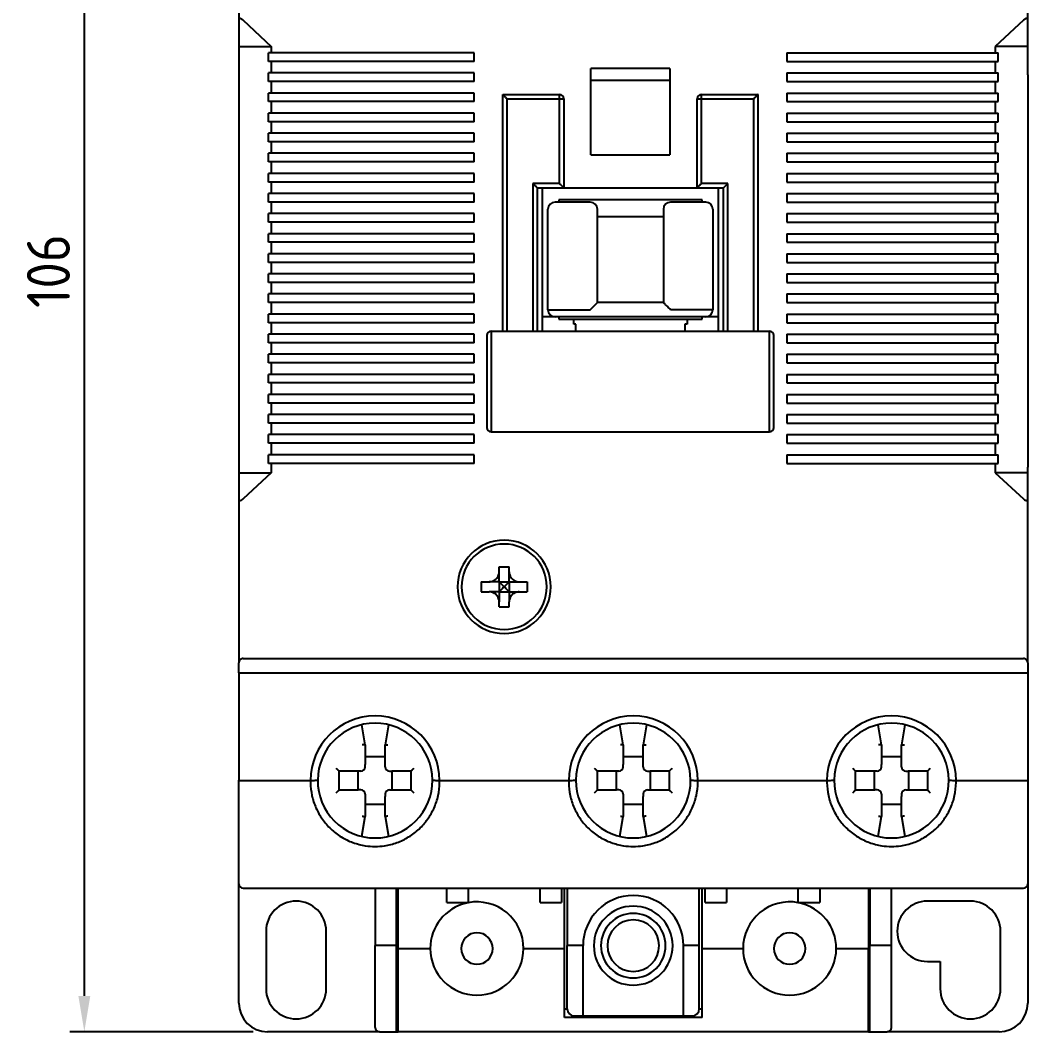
# Model space of a CAD drawing. Header units: millimetres. Extents: x 24815 to 37444, y -10619 to 6020.
# Drawn here: x 26126.7 to 26197, y 5738.1 to 5808.5 of the extents above; entities that cross this region are included whole.
import ezdxf

# ---------------------------------------------------------------- set-up
doc = ezdxf.new("R2010")
doc.units = ezdxf.units.MM
doc.layers.add('D', color=3, linetype='Continuous')
doc.layers.add('도면층1', color=255, linetype='Continuous')
doc.styles.get("Standard").update_dxf_attribs({"font": 'ISOCP.SHX', "bigfont": 'WHGTXT.SHX'})
doc.dimstyles.new('ISO-25$0', dxfattribs={"dimtxt": 2.5, "dimasz": 2.5, "dimexe": 1, "dimexo": 1, "dimgap": 1, "dimtad": 1, "dimdec": 4, "dimdsep": 46, "dimtxsty": 'Standard', "dimcen": 2.5, "dimadec": 0, "dimazin": 2, "dimtfac": 1, "dimtdec": 4, "dimtmove": 0, "dimatfit": 3, "dimfxl": 1, "dimarcsym": 0})

# ---------------------------------------------------------------- blocks, each defined once
blk = doc.blocks.new('*D645')
at = {"layer": 'D', "color": 0, "lineweight": -2, "transparency": 16777216}
for p, q in [((26142.962, 5844.064), (26130.196, 5844.064)), ((26131.196, 5841.564), (26131.196, 5740.564)), ((26142.962, 5738.064), (26130.196, 5738.064))]:
    blk.add_line(p, q, dxfattribs=at)
at = {"layer": 'D', "color": 0, "transparency": 16777216}
for points in [[(26130.78, 5841.564), (26131.613, 5841.564), (26131.196, 5844.064)], [(26130.78, 5740.564), (26131.613, 5740.564), (26131.196, 5738.064)]]:
    blk.add_solid(points, dxfattribs=at)
at = {"layer": 'Defpoints', "color": 0, "transparency": 16777216}
for p in [(26143.962, 5844.064), (26131.196, 5738.064), (26143.962, 5738.064)]:
    blk.add_point(p, dxfattribs=at)
at = {"layer": 'D', "color": 0, "transparency": 16777216, "insert": (26128.696, 5791.064), "char_height": 3, "attachment_point": 5, "rotation": 90}
blk.add_mtext('106', dxfattribs=at)

msp = doc.modelspace()

# ---------------------------------------------------------------- linework, layer by layer
at = {"color": 7, "linetype": 'Continuous'}
for p, q in [((26142.2619, 5808.53587), (26144.22465, 5806.71429)), ((26196.6619, 5808.53587), (26194.69916, 5806.71429)), ((26141.9619, 5806.71429), (26144.22465, 5806.71429)), ((26158.3619, 5806.26429), (26144.02465, 5806.26429)), ((26144.02465, 5805.66429), (26144.02465, 5806.26429)), ((26144.22465, 5806.71429), (26144.22465, 5806.26429)), ((26158.3619, 5805.66429), (26158.3619, 5806.26429)), ((26180.1619, 5806.26429), (26180.1619, 5805.66429)), ((26180.1619, 5806.26429), (26194.69916, 5806.26429)), ((26196.9619, 5806.71429), (26194.69916, 5806.71429)), ((26194.69916, 5806.71429), (26194.69916, 5806.26429)), ((26194.69916, 5806.26429), (26194.89916, 5806.26429)), ((26194.89916, 5805.66429), (26194.89916, 5806.26429)), ((26158.3619, 5805.66429), (26144.02465, 5805.66429)), ((26144.22465, 5805.66429), (26144.22465, 5804.86429)), ((26180.1619, 5805.66429), (26194.69916, 5805.66429)), ((26194.69916, 5805.66429), (26194.89916, 5805.66429)), ((26194.69916, 5805.66429), (26194.69916, 5804.86429)), ((26158.3619, 5804.86429), (26144.02465, 5804.86429)), ((26144.02465, 5804.26429), (26144.02465, 5804.86429)), ((26158.3619, 5804.26429), (26158.3619, 5804.86429)), ((26166.5119, 5799.16429), (26166.5119, 5805.17258)), ((26172.0119, 5805.17258), (26166.5119, 5805.17258)), ((26172.0119, 5805.17258), (26172.0119, 5799.16429)), ((26180.1619, 5804.86429), (26180.1619, 5804.26429)), ((26180.1619, 5804.86429), (26194.69916, 5804.86429)), ((26194.69916, 5804.86429), (26194.89916, 5804.86429)), ((26194.89916, 5804.26429), (26194.89916, 5804.86429)), ((26158.3619, 5804.26429), (26144.02465, 5804.26429)), ((26144.22465, 5804.26429), (26144.22465, 5803.46429)), ((26166.5119, 5804.36429), (26172.0119, 5804.36429)), ((26180.1619, 5804.26429), (26194.69916, 5804.26429)), ((26194.69916, 5804.26429), (26194.89916, 5804.26429)), ((26194.69916, 5804.26429), (26194.69916, 5803.46429)), ((26158.3619, 5803.46429), (26144.02465, 5803.46429)), ((26144.02465, 5802.86429), (26144.02465, 5803.46429)), ((26158.3619, 5802.86429), (26158.3619, 5803.46429)), ((26160.3619, 5786.86429), (26160.3619, 5803.36429)), ((26160.3619, 5803.36429), (26164.3119, 5803.36429)), ((26164.3119, 5797.16429), (26164.3119, 5803.36429)), ((26174.2119, 5797.16429), (26174.2119, 5803.36429)), ((26174.2119, 5803.36429), (26178.1619, 5803.36429)), ((26178.1619, 5786.86429), (26178.1619, 5803.36429)), ((26180.1619, 5803.46429), (26180.1619, 5802.86429)), ((26180.1619, 5803.46429), (26194.69916, 5803.46429)), ((26194.69916, 5803.46429), (26194.89916, 5803.46429)), ((26194.89916, 5802.86429), (26194.89916, 5803.46429)), ((26158.3619, 5802.86429), (26144.02465, 5802.86429)), ((26144.22465, 5802.86429), (26144.22465, 5802.06429)), ((26160.6619, 5786.86429), (26160.6619, 5803.06429)), ((26160.6619, 5803.06429), (26164.6119, 5803.06429)), ((26164.6119, 5803.06429), (26164.6119, 5796.86429)), ((26173.9119, 5796.86429), (26173.9119, 5803.06429)), ((26173.9119, 5803.06429), (26177.8619, 5803.06429)), ((26177.8619, 5786.86429), (26177.8619, 5803.06429)), ((26180.1619, 5802.86429), (26194.69916, 5802.86429)), ((26194.69916, 5802.86429), (26194.89916, 5802.86429)), ((26194.69916, 5802.86429), (26194.69916, 5802.06429)), ((26158.3619, 5802.06429), (26144.02465, 5802.06429)), ((26144.02465, 5801.46429), (26144.02465, 5802.06429)), ((26158.3619, 5801.46429), (26158.3619, 5802.06429)), ((26180.1619, 5802.06429), (26180.1619, 5801.46429)), ((26180.1619, 5802.06429), (26194.69916, 5802.06429)), ((26194.69916, 5802.06429), (26194.89916, 5802.06429)), ((26194.89916, 5801.46429), (26194.89916, 5802.06429)), ((26158.3619, 5801.46429), (26144.02465, 5801.46429)), ((26144.22465, 5801.46429), (26144.22465, 5800.66429)), ((26180.1619, 5801.46429), (26194.69916, 5801.46429)), ((26194.69916, 5801.46429), (26194.89916, 5801.46429)), ((26194.69916, 5801.46429), (26194.69916, 5800.66429)), ((26158.3619, 5800.66429), (26144.02465, 5800.66429)), ((26144.02465, 5800.06429), (26144.02465, 5800.66429)), ((26158.3619, 5800.06429), (26158.3619, 5800.66429)), ((26180.1619, 5800.66429), (26180.1619, 5800.06429)), ((26180.1619, 5800.66429), (26194.69916, 5800.66429)), ((26194.69916, 5800.66429), (26194.89916, 5800.66429)), ((26194.89916, 5800.06429), (26194.89916, 5800.66429)), ((26158.3619, 5800.06429), (26144.02465, 5800.06429)), ((26144.22465, 5800.06429), (26144.22465, 5799.26429)), ((26180.1619, 5800.06429), (26194.69916, 5800.06429)), ((26194.69916, 5800.06429), (26194.89916, 5800.06429)), ((26194.69916, 5800.06429), (26194.69916, 5799.26429)), ((26158.3619, 5799.26429), (26144.02465, 5799.26429)), ((26144.02465, 5798.66429), (26144.02465, 5799.26429)), ((26158.3619, 5798.66429), (26158.3619, 5799.26429)), ((26166.5119, 5799.16429), (26172.0119, 5799.16429)), ((26180.1619, 5799.26429), (26194.69916, 5799.26429)), ((26180.1619, 5799.26429), (26180.1619, 5798.66429)), ((26194.69916, 5799.26429), (26194.89916, 5799.26429)), ((26194.89916, 5798.66429), (26194.89916, 5799.26429)), ((26158.3619, 5798.66429), (26144.02465, 5798.66429)), ((26144.22465, 5798.66429), (26144.22465, 5797.86429)), ((26180.1619, 5798.66429), (26194.69916, 5798.66429)), ((26194.69916, 5798.66429), (26194.89916, 5798.66429)), ((26194.69916, 5798.66429), (26194.69916, 5797.86429)), ((26158.3619, 5797.86429), (26144.02465, 5797.86429)), ((26144.02465, 5797.26429), (26144.02465, 5797.86429)), ((26158.3619, 5797.26429), (26158.3619, 5797.86429)), ((26180.1619, 5797.86429), (26194.69916, 5797.86429)), ((26180.1619, 5797.86429), (26180.1619, 5797.26429)), ((26194.69916, 5797.86429), (26194.89916, 5797.86429)), ((26194.89916, 5797.26429), (26194.89916, 5797.86429)), ((26158.3619, 5797.26429), (26144.02465, 5797.26429)), ((26144.22465, 5797.26429), (26144.22465, 5796.46429)), ((26162.4619, 5797.16429), (26162.4619, 5786.86429)), ((26164.3119, 5797.16429), (26162.4619, 5797.16429)), ((26176.0619, 5797.16429), (26174.2119, 5797.16429)), ((26176.0619, 5786.86429), (26176.0619, 5797.16429)), ((26180.1619, 5797.26429), (26194.69916, 5797.26429)), ((26194.69916, 5797.26429), (26194.89916, 5797.26429)), ((26194.69916, 5797.26429), (26194.69916, 5796.46429)), ((26158.3619, 5796.46429), (26144.02465, 5796.46429)), ((26144.02465, 5795.86429), (26144.02465, 5796.46429)), ((26158.3619, 5795.86429), (26158.3619, 5796.46429)), ((26162.7619, 5796.86429), (26162.7619, 5786.86429)), ((26162.7619, 5796.86429), (26175.7619, 5796.86429)), ((26163.1119, 5796.86429), (26163.1119, 5786.86429)), ((26175.4119, 5786.86429), (26175.4119, 5796.86429)), ((26175.7619, 5786.86429), (26175.7619, 5796.86429)), ((26180.1619, 5796.46429), (26194.69916, 5796.46429)), ((26180.1619, 5796.46429), (26180.1619, 5795.86429)), ((26194.69916, 5796.46429), (26194.89916, 5796.46429)), ((26194.89916, 5795.86429), (26194.89916, 5796.46429)), ((26158.3619, 5795.86429), (26144.02465, 5795.86429)), ((26144.22465, 5795.86429), (26144.22465, 5795.06429)), ((26164.2619, 5796.01429), (26164.2619, 5795.86429)), ((26174.2619, 5796.01429), (26164.2619, 5796.01429)), ((26174.2619, 5795.86429), (26174.2619, 5796.01429)), ((26180.1619, 5795.86429), (26194.69916, 5795.86429)), ((26194.69916, 5795.86429), (26194.89916, 5795.86429)), ((26194.69916, 5795.86429), (26194.69916, 5795.06429)), ((26158.3619, 5795.06429), (26144.02465, 5795.06429)), ((26144.02465, 5794.46429), (26144.02465, 5795.06429)), ((26158.3619, 5794.46429), (26158.3619, 5795.06429)), ((26163.5119, 5788.36429), (26163.5119, 5795.36429)), ((26166.9619, 5788.86429), (26166.9619, 5795.36429)), ((26171.5619, 5795.36429), (26171.5619, 5788.86429)), ((26175.0119, 5795.36429), (26175.0119, 5788.36429)), ((26180.1619, 5795.06429), (26194.69916, 5795.06429)), ((26180.1619, 5795.06429), (26180.1619, 5794.46429)), ((26194.69916, 5795.06429), (26194.89916, 5795.06429)), ((26194.89916, 5794.46429), (26194.89916, 5795.06429)), ((26158.3619, 5794.46429), (26144.02465, 5794.46429)), ((26144.22465, 5794.46429), (26144.22465, 5793.66429)), ((26166.9619, 5794.86429), (26171.5619, 5794.86429)), ((26180.1619, 5794.46429), (26194.69916, 5794.46429)), ((26194.69916, 5794.46429), (26194.89916, 5794.46429)), ((26194.69916, 5794.46429), (26194.69916, 5793.66429)), ((26158.3619, 5793.66429), (26144.02465, 5793.66429)), ((26144.02465, 5793.06429), (26144.02465, 5793.66429)), ((26158.3619, 5793.06429), (26158.3619, 5793.66429)), ((26180.1619, 5793.66429), (26194.69916, 5793.66429)), ((26180.1619, 5793.66429), (26180.1619, 5793.06429)), ((26194.69916, 5793.66429), (26194.89916, 5793.66429)), ((26194.89916, 5793.06429), (26194.89916, 5793.66429)), ((26158.3619, 5793.06429), (26144.02465, 5793.06429)), ((26144.22465, 5793.06429), (26144.22465, 5792.26429)), ((26180.1619, 5793.06429), (26194.69916, 5793.06429)), ((26194.69916, 5793.06429), (26194.89916, 5793.06429)), ((26194.69916, 5793.06429), (26194.69916, 5792.26429)), ((26158.3619, 5792.26429), (26144.02465, 5792.26429)), ((26144.02465, 5791.66429), (26144.02465, 5792.26429)), ((26158.3619, 5791.66429), (26158.3619, 5792.26429)), ((26180.1619, 5792.26429), (26194.69916, 5792.26429)), ((26180.1619, 5792.26429), (26180.1619, 5791.66429)), ((26194.69916, 5792.26429), (26194.89916, 5792.26429)), ((26194.89916, 5791.66429), (26194.89916, 5792.26429)), ((26158.3619, 5791.66429), (26144.02465, 5791.66429)), ((26144.22465, 5791.66429), (26144.22465, 5790.86429)), ((26180.1619, 5791.66429), (26194.69916, 5791.66429)), ((26194.69916, 5791.66429), (26194.89916, 5791.66429)), ((26194.69916, 5791.66429), (26194.69916, 5790.86429)), ((26158.3619, 5790.86429), (26144.02465, 5790.86429)), ((26144.02465, 5790.26429), (26144.02465, 5790.86429)), ((26158.3619, 5790.26429), (26158.3619, 5790.86429)), ((26180.1619, 5790.86429), (26194.69916, 5790.86429)), ((26180.1619, 5790.86429), (26180.1619, 5790.26429)), ((26194.69916, 5790.86429), (26194.89916, 5790.86429)), ((26194.89916, 5790.26429), (26194.89916, 5790.86429)), ((26158.3619, 5790.26429), (26144.02465, 5790.26429)), ((26144.22465, 5790.26429), (26144.22465, 5789.46429)), ((26180.1619, 5790.26429), (26194.69916, 5790.26429)), ((26194.69916, 5790.26429), (26194.89916, 5790.26429)), ((26194.69916, 5790.26429), (26194.69916, 5789.46429)), ((26158.3619, 5789.46429), (26144.02465, 5789.46429)), ((26144.02465, 5788.86429), (26144.02465, 5789.46429)), ((26158.3619, 5788.86429), (26158.3619, 5789.46429)), ((26180.1619, 5789.46429), (26194.69916, 5789.46429)), ((26180.1619, 5789.46429), (26180.1619, 5788.86429)), ((26194.69916, 5789.46429), (26194.89916, 5789.46429)), ((26194.89916, 5788.86429), (26194.89916, 5789.46429)), ((26158.3619, 5788.86429), (26144.02465, 5788.86429)), ((26144.22465, 5788.86429), (26144.22465, 5788.06429)), ((26171.5619, 5788.86429), (26166.9619, 5788.86429)), ((26180.1619, 5788.86429), (26194.69916, 5788.86429)), ((26194.69916, 5788.86429), (26194.89916, 5788.86429)), ((26194.69916, 5788.86429), (26194.69916, 5788.06429)), ((26158.3619, 5788.06429), (26144.02465, 5788.06429)), ((26144.02465, 5787.46429), (26144.02465, 5788.06429)), ((26158.3619, 5787.46429), (26158.3619, 5788.06429)), ((26175.4119, 5787.86429), (26163.1119, 5787.86429)), ((26163.5119, 5788.36429), (26166.4619, 5788.36429)), ((26164.2619, 5787.86429), (26164.2619, 5787.71429)), ((26175.0119, 5788.36429), (26172.0619, 5788.36429)), ((26174.2619, 5787.71429), (26174.2619, 5787.86429)), ((26180.1619, 5788.06429), (26194.69916, 5788.06429)), ((26180.1619, 5788.06429), (26180.1619, 5787.46429)), ((26194.69916, 5788.06429), (26194.89916, 5788.06429)), ((26194.89916, 5787.46429), (26194.89916, 5788.06429)), ((26158.3619, 5787.46429), (26144.02465, 5787.46429)), ((26144.22465, 5787.46429), (26144.22465, 5786.66429)), ((26164.2619, 5787.71429), (26174.2619, 5787.71429)), ((26165.3119, 5787.36429), (26165.3119, 5787.71429)), ((26165.4619, 5787.36429), (26165.3119, 5787.36429)), ((26165.4619, 5786.86429), (26165.4619, 5787.36429)), ((26173.2119, 5787.36429), (26173.0619, 5787.36429)), ((26173.0619, 5787.36429), (26173.0619, 5786.86429)), ((26173.2119, 5787.71429), (26173.2119, 5787.36429)), ((26180.1619, 5787.46429), (26194.69916, 5787.46429)), ((26194.69916, 5787.46429), (26194.89916, 5787.46429)), ((26194.69916, 5787.46429), (26194.69916, 5786.66429)), ((26158.3619, 5786.66429), (26144.02465, 5786.66429)), ((26144.02465, 5786.06429), (26144.02465, 5786.66429)), ((26158.3619, 5786.06429), (26158.3619, 5786.66429)), ((26159.2619, 5786.56429), (26159.2619, 5780.16429)), ((26159.5619, 5786.86429), (26159.5619, 5779.86429)), ((26159.5619, 5786.86429), (26178.9619, 5786.86429)), ((26178.9619, 5779.86429), (26178.9619, 5786.86429)), ((26179.2619, 5780.16429), (26179.2619, 5786.56429)), ((26180.1619, 5786.66429), (26194.69916, 5786.66429)), ((26180.1619, 5786.66429), (26180.1619, 5786.06429)), ((26194.69916, 5786.66429), (26194.89916, 5786.66429)), ((26194.89916, 5786.06429), (26194.89916, 5786.66429)), ((26158.3619, 5786.06429), (26144.02465, 5786.06429)), ((26144.22465, 5786.06429), (26144.22465, 5785.26429)), ((26180.1619, 5786.06429), (26194.69916, 5786.06429)), ((26194.69916, 5786.06429), (26194.89916, 5786.06429)), ((26194.69916, 5786.06429), (26194.69916, 5785.26429)), ((26158.3619, 5785.26429), (26144.02465, 5785.26429)), ((26144.02465, 5784.66429), (26144.02465, 5785.26429)), ((26158.3619, 5784.66429), (26158.3619, 5785.26429)), ((26180.1619, 5785.26429), (26194.69916, 5785.26429)), ((26180.1619, 5785.26429), (26180.1619, 5784.66429)), ((26194.69916, 5785.26429), (26194.89916, 5785.26429)), ((26194.89916, 5784.66429), (26194.89916, 5785.26429)), ((26158.3619, 5784.66429), (26144.02465, 5784.66429)), ((26144.22465, 5784.66429), (26144.22465, 5783.86429)), ((26180.1619, 5784.66429), (26194.69916, 5784.66429)), ((26194.69916, 5784.66429), (26194.89916, 5784.66429)), ((26194.69916, 5784.66429), (26194.69916, 5783.86429)), ((26158.3619, 5783.86429), (26144.02465, 5783.86429)), ((26144.02465, 5783.26429), (26144.02465, 5783.86429)), ((26158.3619, 5783.26429), (26158.3619, 5783.86429)), ((26180.1619, 5783.86429), (26194.69916, 5783.86429)), ((26180.1619, 5783.86429), (26180.1619, 5783.26429)), ((26194.69916, 5783.86429), (26194.89916, 5783.86429)), ((26194.89916, 5783.26429), (26194.89916, 5783.86429)), ((26158.3619, 5783.26429), (26144.02465, 5783.26429)), ((26144.22465, 5783.26429), (26144.22465, 5782.46429)), ((26180.1619, 5783.26429), (26194.69916, 5783.26429)), ((26194.69916, 5783.26429), (26194.89916, 5783.26429)), ((26194.69916, 5783.26429), (26194.69916, 5782.46429)), ((26158.3619, 5782.46429), (26144.02465, 5782.46429)), ((26144.02465, 5781.86429), (26144.02465, 5782.46429)), ((26158.3619, 5781.86429), (26158.3619, 5782.46429)), ((26180.1619, 5782.46429), (26194.69916, 5782.46429)), ((26180.1619, 5782.46429), (26180.1619, 5781.86429)), ((26194.69916, 5782.46429), (26194.89916, 5782.46429)), ((26194.89916, 5781.86429), (26194.89916, 5782.46429)), ((26158.3619, 5781.86429), (26144.02465, 5781.86429)), ((26144.22465, 5781.86429), (26144.22465, 5781.06429)), ((26180.1619, 5781.86429), (26194.69916, 5781.86429)), ((26194.69916, 5781.86429), (26194.89916, 5781.86429)), ((26194.69916, 5781.86429), (26194.69916, 5781.06429)), ((26158.3619, 5781.06429), (26144.02465, 5781.06429)), ((26144.02465, 5780.46429), (26144.02465, 5781.06429)), ((26158.3619, 5780.46429), (26158.3619, 5781.06429)), ((26180.1619, 5781.06429), (26194.69916, 5781.06429)), ((26180.1619, 5781.06429), (26180.1619, 5780.46429)), ((26194.69916, 5781.06429), (26194.89916, 5781.06429)), ((26194.89916, 5780.46429), (26194.89916, 5781.06429)), ((26158.3619, 5780.46429), (26144.02465, 5780.46429)), ((26144.22465, 5780.46429), (26144.22465, 5779.66429)), ((26180.1619, 5780.46429), (26194.69916, 5780.46429)), ((26194.69916, 5780.46429), (26194.89916, 5780.46429)), ((26194.69916, 5780.46429), (26194.69916, 5779.66429)), ((26158.3619, 5779.66429), (26144.02465, 5779.66429)), ((26144.02465, 5779.06429), (26144.02465, 5779.66429)), ((26158.3619, 5779.06429), (26158.3619, 5779.66429)), ((26159.5619, 5779.86429), (26178.9619, 5779.86429)), ((26180.1619, 5779.66429), (26194.69916, 5779.66429)), ((26180.1619, 5779.66429), (26180.1619, 5779.06429)), ((26194.69916, 5779.66429), (26194.89916, 5779.66429)), ((26194.89916, 5779.06429), (26194.89916, 5779.66429)), ((26158.3619, 5779.06429), (26144.02465, 5779.06429)), ((26144.22465, 5779.06429), (26144.22465, 5778.26429)), ((26180.1619, 5779.06429), (26194.69916, 5779.06429)), ((26194.69916, 5779.06429), (26194.89916, 5779.06429)), ((26194.69916, 5779.06429), (26194.69916, 5778.26429)), ((26158.3619, 5778.26429), (26144.02465, 5778.26429)), ((26144.02465, 5777.66429), (26144.02465, 5778.26429)), ((26158.3619, 5777.66429), (26158.3619, 5778.26429)), ((26180.1619, 5778.26429), (26194.69916, 5778.26429)), ((26180.1619, 5778.26429), (26180.1619, 5777.66429)), ((26194.69916, 5778.26429), (26194.89916, 5778.26429)), ((26194.89916, 5777.66429), (26194.89916, 5778.26429)), ((26158.3619, 5777.66429), (26144.02465, 5777.66429)), ((26144.22465, 5777.66429), (26144.22465, 5777.01429)), ((26180.1619, 5777.66429), (26194.69916, 5777.66429)), ((26194.69916, 5777.66429), (26194.89916, 5777.66429)), ((26194.69916, 5777.66429), (26194.69916, 5777.01429)), ((26141.9619, 5777.01429), (26144.22465, 5777.01429)), ((26144.22465, 5777.01429), (26142.2619, 5775.19271)), ((26196.9619, 5777.01429), (26194.69916, 5777.01429)), ((26194.69916, 5777.01429), (26196.6619, 5775.19271)), ((26160.1119, 5770.46429), (26160.8119, 5770.46429)), ((26160.1119, 5770.11429), (26160.1119, 5770.46429)), ((26160.8119, 5770.11429), (26160.8119, 5770.46429)), ((26160.1119, 5769.41429), (26160.1119, 5770.11429)), ((26160.8119, 5769.41429), (26160.8119, 5770.11429)), ((26158.8619, 5769.41429), (26159.4119, 5769.41429)), ((26158.8619, 5769.41429), (26158.8619, 5768.71429)), ((26160.1119, 5769.41429), (26159.4119, 5769.41429)), ((26160.1119, 5769.41429), (26160.8119, 5769.41429)), ((26160.1119, 5769.41429), (26160.1119, 5768.71429)), ((26160.8119, 5769.41429), (26161.5119, 5769.41429)), ((26160.8119, 5769.41429), (26160.8119, 5768.71429)), ((26161.5119, 5769.41429), (26162.0619, 5769.41429)), ((26162.0619, 5769.41429), (26162.0619, 5768.71429)), ((26158.8619, 5768.71429), (26159.4119, 5768.71429)), ((26160.1119, 5768.71429), (26159.4119, 5768.71429)), ((26160.1119, 5768.71429), (26160.8119, 5768.71429)), ((26160.1119, 5768.71429), (26160.1119, 5768.01429)), ((26160.8119, 5768.71429), (26160.8119, 5768.01429)), ((26160.8119, 5768.71429), (26161.5119, 5768.71429)), ((26161.5119, 5768.71429), (26162.0619, 5768.71429)), ((26160.1119, 5767.66429), (26160.1119, 5768.01429)), ((26160.1119, 5767.66429), (26160.8119, 5767.66429)), ((26160.8119, 5767.66429), (26160.8119, 5768.01429))]:
    msp.add_line(p, q, dxfattribs=at)
at = {"color": 7}
for p, q in [((26166.4619, 5795.86429), (26164.0119, 5795.86429)), ((26174.5119, 5795.86429), (26172.0619, 5795.86429))]:
    msp.add_line(p, q, dxfattribs=at)
at = {"color": 7, "linetype": 'Continuous'}
for centre, radius, start, end in [((26164.3119, 5803.06429), 0.3, 0, 90), ((26174.2119, 5803.06429), 0.3, 90, 180), ((26164.0119, 5795.36429), 0.5, 90, 180), ((26166.4619, 5795.36429), 0.5, 0, 90), ((26172.0619, 5795.36429), 0.5, 90, 180), ((26174.5119, 5795.36429), 0.5, 0, 90), ((26164.0119, 5788.36429), 0.5, 180, 270), ((26174.5119, 5788.36429), 0.5, 270, 0), ((26159.5619, 5786.56429), 0.3, 90, 180), ((26178.9619, 5786.56429), 0.3, 0, 90), ((26159.5619, 5780.16429), 0.3, 180, 270), ((26178.9619, 5780.16429), 0.3, 270, 0), ((26160.4619, 5769.06429), 3.25, 0, 180), ((26160.4619, 5769.06429), 2.97498, 0, 180), ((26160.4619, 5769.06429), 3.25, 180, 0), ((26160.4619, 5769.06429), 2.97498, 180, 0)]:
    msp.add_arc(centre, radius, start, end, dxfattribs=at)
for points, start_tangent, end_tangent in [([(26196.9619, 5808.53587), (26196.9521, 5808.59736), (26196.92186, 5808.63768), (26196.87286, 5808.65119), (26196.81028, 5808.63713), (26196.73817, 5808.5975), (26196.6619, 5808.53587)], (0, 1), (-0.73297393, -0.68025673)), ([(26160.3619, 5803.36429), (26160.37778, 5803.34842), (26160.41684, 5803.30936), (26160.46992, 5803.25628), (26160.53127, 5803.19492), (26160.59666, 5803.12954), (26160.6619, 5803.06429)], (0.70710678, -0.70710678), (0.70710678, -0.70710678)), ([(26178.1619, 5803.36429), (26178.14603, 5803.34842), (26178.10697, 5803.30936), (26178.05389, 5803.25628), (26177.99254, 5803.19492), (26177.92715, 5803.12954), (26177.8619, 5803.06429)], (-0.70710678, -0.70710678), (-0.70710678, -0.70710678)), ([(26162.7619, 5796.86429), (26162.74603, 5796.88016), (26162.70697, 5796.91922), (26162.65389, 5796.9723), (26162.59254, 5797.03366), (26162.52715, 5797.09904), (26162.4619, 5797.16429)], (-0.70710678, 0.70710678), (-0.70710678, 0.70710678)), ([(26164.6119, 5796.86429), (26164.59603, 5796.88016), (26164.55697, 5796.91922), (26164.50389, 5796.9723), (26164.44254, 5797.03366), (26164.37715, 5797.09904), (26164.3119, 5797.16429)], (-0.70710678, 0.70710678), (-0.70710678, 0.70710678)), ([(26173.9119, 5796.86429), (26173.92778, 5796.88016), (26173.96684, 5796.91922), (26174.01992, 5796.9723), (26174.08127, 5797.03366), (26174.14666, 5797.09904), (26174.2119, 5797.16429)], (0.70710678, 0.70710678), (0.70710678, 0.70710678)), ([(26175.7619, 5796.86429), (26175.77778, 5796.88016), (26175.81684, 5796.91922), (26175.86992, 5796.9723), (26175.93127, 5797.03366), (26175.99666, 5797.09904), (26176.0619, 5797.16429)], (0.70710678, 0.70710678), (0.70710678, 0.70710678)), ([(26166.4619, 5788.36429), (26166.57065, 5788.47303), (26166.67962, 5788.58201), (26166.78189, 5788.68427), (26166.87035, 5788.77274), (26166.93545, 5788.83784), (26166.9619, 5788.86429)], (0.70710678, 0.70710678), (0.70710678, 0.70710678)), ([(26172.0619, 5788.36429), (26171.95316, 5788.47303), (26171.84419, 5788.58201), (26171.74192, 5788.68427), (26171.65346, 5788.77274), (26171.58836, 5788.83784), (26171.5619, 5788.86429)], (-0.70710678, 0.70710678), (-0.70710678, 0.70710678)), ([(26141.9619, 5775.19271), (26141.97171, 5775.13122), (26142.00195, 5775.0909), (26142.05095, 5775.07739), (26142.11353, 5775.09145), (26142.18564, 5775.13108), (26142.2619, 5775.19271)], (0, -1), (0.73297393, 0.68025673)), ([(26196.6619, 5775.19271), (26196.73667, 5775.13211), (26196.8095, 5775.09176), (26196.87259, 5775.0774), (26196.92129, 5775.09052), (26196.95176, 5775.13034), (26196.9619, 5775.19271)], (0.73297393, -0.68025673), (0, 1)), ([(26159.4119, 5769.41429), (26159.57195, 5769.43199), (26159.72081, 5769.48355), (26159.85148, 5769.5652), (26159.96099, 5769.67471), (26160.04264, 5769.80538), (26160.09421, 5769.95424), (26160.1119, 5770.11429)], (1, 0), (0, 1)), ([(26160.8119, 5770.11429), (26160.8296, 5769.95424), (26160.88117, 5769.80538), (26160.96282, 5769.67471), (26161.07233, 5769.5652), (26161.203, 5769.48355), (26161.35186, 5769.43199), (26161.5119, 5769.41429)], (0, -1), (1, 0)), ([(26160.1119, 5769.41429), (26160.22637, 5769.29982), (26160.34316, 5769.18303), (26160.4619, 5769.06429)], (0.70629883, -0.70791381), (0.70628713, -0.70792549)), ([(26160.4619, 5769.06429), (26160.34316, 5768.94555), (26160.22637, 5768.82876), (26160.1119, 5768.71429)], (-0.70628713, -0.70792549), (-0.70629883, -0.70791381)), ([(26160.4619, 5769.06429), (26160.58066, 5769.18304), (26160.69745, 5769.29983), (26160.8119, 5769.41429)], (0.70628724, 0.70792537), (0.70629943, 0.70791322)), ([(26160.8119, 5768.71429), (26160.69745, 5768.82874), (26160.58066, 5768.94553), (26160.4619, 5769.06429)], (-0.70629962, 0.70791302), (-0.70628728, 0.70792534)), ([(26160.1119, 5768.01429), (26160.09421, 5768.17434), (26160.04264, 5768.3232), (26159.96099, 5768.45386), (26159.85148, 5768.56338), (26159.72081, 5768.64503), (26159.57195, 5768.69659), (26159.4119, 5768.71429)], (0, 1), (-1, 0)), ([(26161.5119, 5768.71429), (26161.35186, 5768.69659), (26161.203, 5768.64503), (26161.07233, 5768.56338), (26160.96282, 5768.45386), (26160.88117, 5768.3232), (26160.8296, 5768.17434), (26160.8119, 5768.01429)], (-1, 0), (0, -1))]:
    msp.add_spline(points, degree=3, dxfattribs=dict(at, start_tangent=start_tangent, end_tangent=end_tangent))
at = {"layer": '도면층1', "color": 7, "linetype": 'Continuous'}
for p, q in [((26141.9619, 5818.36429), (26141.9619, 5804.73793)), ((26196.9619, 5804.73793), (26196.9619, 5818.36429)), ((26141.9619, 5804.73793), (26141.9619, 5803.06429)), ((26196.9619, 5804.73793), (26196.9619, 5803.06429)), ((26141.9619, 5803.06429), (26141.9619, 5779.06429)), ((26196.9619, 5803.06429), (26196.9619, 5779.06429)), ((26141.9619, 5779.06429), (26141.9619, 5777.39065)), ((26196.9619, 5779.06429), (26196.9619, 5777.39065)), ((26141.9619, 5777.39065), (26141.9619, 5763.76429)), ((26196.9619, 5763.76429), (26196.9619, 5777.39065)), ((26160.1119, 5770.11429), (26160.1119, 5770.46429)), ((26160.1119, 5770.46429), (26160.8119, 5770.46429)), ((26160.8119, 5770.11429), (26160.8119, 5770.46429)), ((26160.1119, 5769.41429), (26160.1119, 5770.11429)), ((26160.8119, 5769.41429), (26160.8119, 5770.11429)), ((26158.8619, 5769.41429), (26158.8619, 5768.71429)), ((26158.8619, 5769.41429), (26159.4119, 5769.41429)), ((26160.1119, 5769.41429), (26159.4119, 5769.41429)), ((26160.1119, 5769.41429), (26160.1119, 5768.71429)), ((26160.1119, 5769.41429), (26160.8119, 5769.41429)), ((26160.8119, 5769.41429), (26161.5119, 5769.41429)), ((26160.8119, 5769.41429), (26160.8119, 5768.71429)), ((26161.5119, 5769.41429), (26162.0619, 5769.41429)), ((26162.0619, 5769.41429), (26162.0619, 5768.71429)), ((26158.8619, 5768.71429), (26159.4119, 5768.71429)), ((26160.1119, 5768.71429), (26159.4119, 5768.71429)), ((26160.1119, 5768.71429), (26160.1119, 5768.01429)), ((26160.1119, 5768.71429), (26160.8119, 5768.71429)), ((26160.8119, 5768.71429), (26161.5119, 5768.71429)), ((26160.8119, 5768.71429), (26160.8119, 5768.01429)), ((26161.5119, 5768.71429), (26162.0619, 5768.71429)), ((26160.1119, 5767.66429), (26160.1119, 5768.01429)), ((26160.1119, 5767.66429), (26160.8119, 5767.66429)), ((26160.8119, 5767.66429), (26160.8119, 5768.01429)), ((26142.2619, 5764.06429), (26196.6619, 5764.06429)), ((26141.9619, 5763.06429), (26141.9619, 5763.76429)), ((26196.9619, 5763.76429), (26196.9619, 5763.06429)), ((26141.9619, 5763.06429), (26196.9619, 5763.06429)), ((26141.9619, 5763.06429), (26141.9619, 5755.59054)), ((26196.9619, 5763.06429), (26196.9619, 5755.59054)), ((26196.9619, 5763.06429), (26196.9619, 5755.59054)), ((26150.7619, 5758.06429), (26150.53041, 5759.44021)), ((26152.39341, 5759.44027), (26152.1619, 5758.06429)), ((26168.7619, 5758.06429), (26168.53041, 5759.44021)), ((26170.39341, 5759.44027), (26170.1619, 5758.06429)), ((26186.7619, 5758.06429), (26186.53041, 5759.44021)), ((26188.39341, 5759.44027), (26188.1619, 5758.06429)), ((26150.7619, 5758.06429), (26150.7619, 5756.685)), ((26150.7619, 5758.06429), (26150.7619, 5756.685)), ((26152.1619, 5756.685), (26152.1619, 5758.06429)), ((26152.1619, 5756.685), (26152.1619, 5758.06429)), ((26168.7619, 5758.06429), (26168.7619, 5756.685)), ((26168.7619, 5758.06429), (26168.7619, 5756.685)), ((26170.1619, 5756.685), (26170.1619, 5758.06429)), ((26170.1619, 5756.685), (26170.1619, 5758.06429)), ((26186.7619, 5758.06429), (26186.7619, 5756.685)), ((26186.7619, 5758.06429), (26186.7619, 5756.685)), ((26188.1619, 5756.685), (26188.1619, 5758.06429)), ((26188.1619, 5756.685), (26188.1619, 5758.06429)), ((26152.1619, 5757.21429), (26150.7619, 5757.21429)), ((26170.1619, 5757.21429), (26168.7619, 5757.21429)), ((26188.1619, 5757.21429), (26186.7619, 5757.21429)), ((26150.29119, 5756.21429), (26148.9619, 5756.21429)), ((26150.29119, 5756.21429), (26148.9619, 5756.21429)), ((26148.9619, 5754.91429), (26148.9619, 5756.21429)), ((26150.2619, 5756.21429), (26150.2619, 5754.91429)), ((26150.4619, 5756.21429), (26150.29119, 5756.21429)), ((26150.7619, 5756.51429), (26150.7619, 5756.685)), ((26152.1619, 5756.51429), (26152.1619, 5756.685)), ((26152.4619, 5756.21429), (26152.63262, 5756.21429)), ((26153.9619, 5756.21429), (26152.63262, 5756.21429)), ((26153.9619, 5756.21429), (26152.63262, 5756.21429)), ((26152.6619, 5754.91429), (26152.6619, 5756.21429)), ((26153.9619, 5756.21429), (26153.9619, 5754.91429)), ((26168.29119, 5756.21429), (26166.9619, 5756.21429)), ((26168.29119, 5756.21429), (26166.9619, 5756.21429)), ((26166.9619, 5754.91429), (26166.9619, 5756.21429)), ((26168.2619, 5756.21429), (26168.2619, 5754.91429)), ((26168.4619, 5756.21429), (26168.29119, 5756.21429)), ((26168.7619, 5756.51429), (26168.7619, 5756.685)), ((26170.1619, 5756.51429), (26170.1619, 5756.685)), ((26170.4619, 5756.21429), (26170.63262, 5756.21429)), ((26171.9619, 5756.21429), (26170.63262, 5756.21429)), ((26171.9619, 5756.21429), (26170.63262, 5756.21429)), ((26170.6619, 5754.91429), (26170.6619, 5756.21429)), ((26171.9619, 5756.21429), (26171.9619, 5754.91429)), ((26184.9619, 5754.91429), (26184.9619, 5756.21429)), ((26186.29119, 5756.21429), (26184.9619, 5756.21429)), ((26186.29119, 5756.21429), (26184.9619, 5756.21429)), ((26186.2619, 5756.21429), (26186.2619, 5754.91429)), ((26186.4619, 5756.21429), (26186.29119, 5756.21429)), ((26186.7619, 5756.51429), (26186.7619, 5756.685)), ((26188.1619, 5756.51429), (26188.1619, 5756.685)), ((26188.4619, 5756.21429), (26188.63262, 5756.21429)), ((26189.9619, 5756.21429), (26188.63262, 5756.21429)), ((26189.9619, 5756.21429), (26188.63262, 5756.21429)), ((26188.6619, 5754.91429), (26188.6619, 5756.21429)), ((26189.9619, 5756.21429), (26189.9619, 5754.91429)), ((26141.9619, 5748.36429), (26141.9619, 5755.59054)), ((26141.9619, 5748.36429), (26141.9619, 5755.59054)), ((26142.2619, 5755.56429), (26146.9619, 5755.56429)), ((26155.9619, 5755.56429), (26164.9619, 5755.56429)), ((26173.9619, 5755.56429), (26182.9619, 5755.56429)), ((26191.9619, 5755.56429), (26196.6619, 5755.56429)), ((26196.9619, 5755.59054), (26196.9619, 5748.36429)), ((26148.9619, 5754.91429), (26150.29119, 5754.91429)), ((26148.9619, 5754.91429), (26150.29119, 5754.91429)), ((26150.4619, 5754.91429), (26150.29119, 5754.91429)), ((26152.4619, 5754.91429), (26152.63262, 5754.91429)), ((26152.63262, 5754.91429), (26153.9619, 5754.91429)), ((26152.63262, 5754.91429), (26153.9619, 5754.91429)), ((26166.9619, 5754.91429), (26168.29119, 5754.91429)), ((26166.9619, 5754.91429), (26168.29119, 5754.91429)), ((26168.4619, 5754.91429), (26168.29119, 5754.91429)), ((26170.4619, 5754.91429), (26170.63262, 5754.91429)), ((26170.63262, 5754.91429), (26171.9619, 5754.91429)), ((26170.63262, 5754.91429), (26171.9619, 5754.91429)), ((26184.9619, 5754.91429), (26186.29119, 5754.91429)), ((26184.9619, 5754.91429), (26186.29119, 5754.91429)), ((26186.4619, 5754.91429), (26186.29119, 5754.91429)), ((26188.4619, 5754.91429), (26188.63262, 5754.91429)), ((26188.63262, 5754.91429), (26189.9619, 5754.91429)), ((26188.63262, 5754.91429), (26189.9619, 5754.91429)), ((26150.7619, 5754.61429), (26150.7619, 5754.44358)), ((26150.7619, 5754.44358), (26150.7619, 5753.06429)), ((26150.7619, 5754.44358), (26150.7619, 5753.06429)), ((26152.1619, 5754.61429), (26152.1619, 5754.44358)), ((26152.1619, 5753.06429), (26152.1619, 5754.44358)), ((26152.1619, 5753.06429), (26152.1619, 5754.44358)), ((26168.7619, 5754.61429), (26168.7619, 5754.44358)), ((26168.7619, 5754.44358), (26168.7619, 5753.06429)), ((26168.7619, 5754.44358), (26168.7619, 5753.06429)), ((26170.1619, 5754.61429), (26170.1619, 5754.44358)), ((26170.1619, 5753.06429), (26170.1619, 5754.44358)), ((26170.1619, 5753.06429), (26170.1619, 5754.44358)), ((26186.7619, 5754.61429), (26186.7619, 5754.44358)), ((26186.7619, 5754.44358), (26186.7619, 5753.06429)), ((26186.7619, 5754.44358), (26186.7619, 5753.06429)), ((26188.1619, 5754.61429), (26188.1619, 5754.44358)), ((26188.1619, 5753.06429), (26188.1619, 5754.44358)), ((26188.1619, 5753.06429), (26188.1619, 5754.44358)), ((26150.7619, 5753.91429), (26152.1619, 5753.91429)), ((26168.7619, 5753.91429), (26170.1619, 5753.91429)), ((26186.7619, 5753.91429), (26188.1619, 5753.91429)), ((26150.5305, 5751.68889), (26150.7619, 5753.06429)), ((26152.1619, 5753.06429), (26152.39331, 5751.68889)), ((26168.5305, 5751.68889), (26168.7619, 5753.06429)), ((26170.1619, 5753.06429), (26170.39331, 5751.68889)), ((26186.5305, 5751.68889), (26186.7619, 5753.06429)), ((26188.1619, 5753.06429), (26188.39331, 5751.68889)), ((26141.9619, 5740.06429), (26141.9619, 5748.36429)), ((26142.2619, 5748.06429), (26196.6619, 5748.06429)), ((26151.4619, 5748.06429), (26151.4619, 5744.06429)), ((26152.9619, 5744.06429), (26152.9619, 5748.06429)), ((26153.0619, 5744.06429), (26153.0619, 5748.06429)), ((26156.4619, 5747.06429), (26156.4619, 5748.06429)), ((26157.9619, 5748.06429), (26157.9619, 5747.06429)), ((26162.9619, 5747.06429), (26162.9619, 5748.06429)), ((26164.4619, 5748.06429), (26164.4619, 5747.06429)), ((26164.6619, 5743.86429), (26164.6619, 5748.06429)), ((26164.8619, 5748.06429), (26164.8619, 5744.06429)), ((26174.0619, 5744.06429), (26174.0619, 5748.06429)), ((26174.2619, 5743.86429), (26174.2619, 5748.06429)), ((26174.4619, 5747.06429), (26174.4619, 5748.06429)), ((26175.9619, 5748.06429), (26175.9619, 5747.06429)), ((26180.9619, 5747.06429), (26180.9619, 5748.06429)), ((26182.4619, 5748.06429), (26182.4619, 5747.06429)), ((26185.8619, 5748.06429), (26185.8619, 5744.06429)), ((26185.9619, 5748.06429), (26185.9619, 5744.06429)), ((26187.4619, 5744.06429), (26187.4619, 5748.06429)), ((26196.9619, 5748.36429), (26196.9619, 5740.06429)), ((26156.4619, 5747.06429), (26157.9619, 5747.06429)), ((26162.9619, 5747.06429), (26164.4619, 5747.06429)), ((26174.4619, 5747.06429), (26175.9619, 5747.06429)), ((26180.9619, 5747.06429), (26182.4619, 5747.06429)), ((26192.9619, 5747.16429), (26189.9619, 5747.16429)), ((26143.8619, 5745.06429), (26143.8619, 5741.06429)), ((26148.0619, 5741.06429), (26148.0619, 5745.06429)), ((26195.0619, 5741.06429), (26195.0619, 5745.06429)), ((26151.4619, 5738.36429), (26151.4619, 5744.06429)), ((26152.9619, 5744.06429), (26151.4619, 5744.06429)), ((26152.9619, 5743.86429), (26152.9619, 5744.06429)), ((26152.9619, 5738.06429), (26152.9619, 5743.86429)), ((26153.0619, 5743.86429), (26153.0619, 5744.06429)), ((26153.0619, 5738.06429), (26153.0619, 5743.86429)), ((26153.0619, 5743.86429), (26155.3119, 5743.86429)), ((26161.8119, 5743.86429), (26164.6619, 5743.86429)), ((26164.6619, 5739.06429), (26164.6619, 5743.86429)), ((26164.8619, 5739.66429), (26164.8619, 5744.06429)), ((26165.9619, 5744.06429), (26164.8619, 5744.06429)), ((26165.9619, 5739.16429), (26165.9619, 5744.06429)), ((26174.0619, 5744.06429), (26172.9619, 5744.06429)), ((26172.9619, 5739.16429), (26172.9619, 5744.06429)), ((26174.0619, 5739.66429), (26174.0619, 5744.06429)), ((26174.2619, 5739.06429), (26174.2619, 5743.86429)), ((26174.2619, 5743.86429), (26177.1119, 5743.86429)), ((26183.6119, 5743.86429), (26185.8619, 5743.86429)), ((26185.8619, 5744.06429), (26185.8619, 5743.86429)), ((26185.8619, 5738.06429), (26185.8619, 5743.86429)), ((26187.4619, 5744.06429), (26185.9619, 5744.06429)), ((26185.9619, 5743.86429), (26185.9619, 5744.06429)), ((26185.9619, 5738.06429), (26185.9619, 5743.86429)), ((26187.4619, 5738.36429), (26187.4619, 5744.06429)), ((26189.9619, 5742.96429), (26190.8619, 5742.96429)), ((26190.8619, 5742.96429), (26190.8619, 5741.06429)), ((26153.0619, 5739.66429), (26152.9619, 5739.66429)), ((26164.6619, 5739.66429), (26164.8619, 5739.66429)), ((26174.0619, 5739.66429), (26174.2619, 5739.66429)), ((26185.9619, 5739.66429), (26185.8619, 5739.66429)), ((26165.3619, 5739.06429), (26164.6619, 5739.06429)), ((26165.3619, 5739.16429), (26165.9619, 5739.16429)), ((26165.9619, 5739.06429), (26165.3619, 5739.06429)), ((26165.9619, 5739.16429), (26172.9619, 5739.16429)), ((26172.9619, 5739.06429), (26165.9619, 5739.06429)), ((26172.9619, 5739.16429), (26173.5619, 5739.16429)), ((26173.5619, 5739.06429), (26172.9619, 5739.06429)), ((26174.2619, 5739.06429), (26173.5619, 5739.06429)), ((26151.7619, 5738.06429), (26143.9619, 5738.06429)), ((26151.7619, 5738.06429), (26152.9619, 5738.06429)), ((26152.9619, 5738.06429), (26153.0619, 5738.06429)), ((26185.8619, 5738.06429), (26153.0619, 5738.06429)), ((26185.8619, 5738.06429), (26185.9619, 5738.06429)), ((26185.9619, 5738.06429), (26187.1619, 5738.06429)), ((26194.9619, 5738.06429), (26187.1619, 5738.06429))]:
    msp.add_line(p, q, dxfattribs=at)
for centre, radius, start, end in [((26151.4619, 5755.56429), 4.49997, 0, 180), ((26169.4619, 5755.56429), 4.49997, 0, 180), ((26187.4619, 5755.56429), 4.49997, 0, 180), ((26151.4619, 5755.56429), 4, 90, 179.4427786), ((26151.4619, 5755.56429), 4, 0.5582301, 90), ((26169.4619, 5755.56429), 4, 90, 179.4427786), ((26169.4619, 5755.56429), 4, 0.5582301, 90), ((26187.4619, 5755.56429), 4, 90, 179.4427786), ((26187.4619, 5755.56429), 4, 0.5582301, 90), ((26150.4619, 5756.51429), 0.3, 270, 0), ((26150.4619, 5756.51429), 0.3, 270, 0), ((26152.4619, 5756.51429), 0.3, 180, 270), ((26152.4619, 5756.51429), 0.3, 180, 270), ((26168.4619, 5756.51429), 0.3, 270, 0), ((26168.4619, 5756.51429), 0.3, 270, 0), ((26170.4619, 5756.51429), 0.3, 180, 270), ((26170.4619, 5756.51429), 0.3, 180, 270), ((26186.4619, 5756.51429), 0.3, 270, 0), ((26186.4619, 5756.51429), 0.3, 270, 0), ((26188.4619, 5756.51429), 0.3, 180, 270), ((26188.4619, 5756.51429), 0.3, 180, 270), ((26151.4619, 5755.56429), 4, 179.4427786, 270), ((26151.4619, 5755.56429), 4, 270, 0.5582301), ((26169.4619, 5755.56429), 4, 179.4427786, 270), ((26169.4619, 5755.56429), 4, 270, 0.5582301), ((26187.4619, 5755.56429), 4, 179.4427786, 270), ((26187.4619, 5755.56429), 4, 270, 0.5582301), ((26150.4619, 5754.61429), 0.3, 0, 90), ((26150.4619, 5754.61429), 0.3, 0, 90), ((26152.4619, 5754.61429), 0.3, 90, 180), ((26152.4619, 5754.61429), 0.3, 90, 180), ((26168.4619, 5754.61429), 0.3, 0, 90), ((26168.4619, 5754.61429), 0.3, 0, 90), ((26170.4619, 5754.61429), 0.3, 90, 180), ((26170.4619, 5754.61429), 0.3, 90, 180), ((26186.4619, 5754.61429), 0.3, 0, 90), ((26186.4619, 5754.61429), 0.3, 0, 90), ((26188.4619, 5754.61429), 0.3, 90, 180), ((26188.4619, 5754.61429), 0.3, 90, 180), ((26142.2619, 5748.36429), 0.3, 180, 270), ((26196.6619, 5748.36429), 0.3, 270, 0), ((26145.9619, 5745.06429), 2.1, 0, 180), ((26158.5619, 5743.86429), 3.25, 102.8571429, 180), ((26158.5619, 5743.86429), 3.25, 100.6422749, 102.8571429), ((26158.5619, 5743.86429), 3.25, 0, 100.6422749), ((26169.4619, 5744.06429), 3.5, 0, 180), ((26180.3619, 5743.86429), 3.25, 79.3577251, 180), ((26180.3619, 5743.86429), 3.25, 77.1428571, 79.3577251), ((26180.3619, 5743.86429), 3.25, 0, 77.1428571), ((26189.9619, 5745.06429), 2.1, 90, 270), ((26192.9619, 5745.06429), 2.1, 0, 90), ((26169.4619, 5744.06429), 2.74997, 0, 180), ((26169.4619, 5744.06429), 2.25, 0, 180), ((26169.4619, 5744.06429), 1.8, 0, 180), ((26158.5619, 5743.86429), 1.1, 0, 180), ((26180.3619, 5743.86429), 1.1, 0, 180), ((26158.5619, 5743.86429), 3.25, 180, 0), ((26158.5619, 5743.86429), 1.1, 180, 0), ((26169.4619, 5744.06429), 2.74997, 180, 0), ((26169.4619, 5744.06429), 2.25, 180, 0), ((26169.4619, 5744.06429), 1.8, 180, 0), ((26180.3619, 5743.86429), 3.25, 180, 0), ((26180.3619, 5743.86429), 1.1, 180, 0), ((26145.9619, 5741.06429), 2.1, 180, 0), ((26192.9619, 5741.06429), 2.1, 180, 0), ((26143.9619, 5740.06429), 2, 180, 270), ((26194.9619, 5740.06429), 2, 270, 0), ((26165.3619, 5739.66429), 0.5, 180, 270), ((26173.5619, 5739.66429), 0.5, 270, 0), ((26151.7619, 5738.36429), 0.3, 180, 270), ((26187.1619, 5738.36429), 0.3, 270, 0)]:
    msp.add_arc(centre, radius, start, end, dxfattribs=at)
for points, start_tangent, end_tangent in [([(26142.2619, 5808.53587), (26142.18714, 5808.59647), (26142.11431, 5808.63682), (26142.05122, 5808.65118), (26142.00252, 5808.63806), (26141.97205, 5808.59824), (26141.9619, 5808.53587)], (-0.73297393, 0.68025673), (0, -1)), ([(26159.4119, 5769.41429), (26159.57195, 5769.43199), (26159.72081, 5769.48355), (26159.85148, 5769.5652), (26159.96099, 5769.67471), (26160.04264, 5769.80538), (26160.09421, 5769.95424), (26160.1119, 5770.11429)], (1, 0), (0, 1)), ([(26160.8119, 5770.11429), (26160.8296, 5769.95424), (26160.88117, 5769.80538), (26160.96282, 5769.67471), (26161.07233, 5769.5652), (26161.203, 5769.48355), (26161.35186, 5769.43199), (26161.5119, 5769.41429)], (0, -1), (1, 0)), ([(26160.1119, 5769.41429), (26160.22637, 5769.29982), (26160.34316, 5769.18303), (26160.4619, 5769.06429)], (0.70629883, -0.70791381), (0.70628713, -0.70792549)), ([(26160.4619, 5769.06429), (26160.34316, 5768.94555), (26160.22637, 5768.82876), (26160.1119, 5768.71429)], (-0.70628713, -0.70792549), (-0.70629883, -0.70791381)), ([(26160.4619, 5769.06429), (26160.58066, 5769.18304), (26160.69745, 5769.29983), (26160.8119, 5769.41429)], (0.70628724, 0.70792537), (0.70629943, 0.70791322)), ([(26160.8119, 5768.71429), (26160.69745, 5768.82874), (26160.58066, 5768.94553), (26160.4619, 5769.06429)], (-0.70629962, 0.70791302), (-0.70628728, 0.70792534)), ([(26160.1119, 5768.01429), (26160.09421, 5768.17434), (26160.04264, 5768.3232), (26159.96099, 5768.45386), (26159.85148, 5768.56338), (26159.72081, 5768.64503), (26159.57195, 5768.69659), (26159.4119, 5768.71429)], (0, 1), (-1, 0)), ([(26161.5119, 5768.71429), (26161.35186, 5768.69659), (26161.203, 5768.64503), (26161.07233, 5768.56338), (26160.96282, 5768.45386), (26160.88117, 5768.3232), (26160.8296, 5768.17434), (26160.8119, 5768.01429)], (-1, 0), (0, -1)), ([(26142.2619, 5764.06429), (26142.1699, 5764.04983), (26142.08676, 5764.00786), (26142.02206, 5763.9445), (26141.97817, 5763.86174), (26141.9619, 5763.76429)], (-1, 0), (0, -1)), ([(26196.9619, 5763.76429), (26196.94564, 5763.86174), (26196.90175, 5763.9445), (26196.83705, 5764.00786), (26196.75391, 5764.04983), (26196.6619, 5764.06429)], (0, 1), (-1, 0)), ([(26150.7619, 5758.06429), (26150.74663, 5758.06301), (26150.70319, 5758.05938), (26150.63831, 5758.05397), (26150.5619, 5758.04758)], (-0.99652911, -0.08324505), (-0.99652911, -0.08324505)), ([(26152.1619, 5758.06429), (26152.17718, 5758.06301), (26152.22062, 5758.05938), (26152.2855, 5758.05397), (26152.3619, 5758.04758)], (0.99652911, -0.08324505), (0.99652911, -0.08324505)), ([(26168.7619, 5758.06429), (26168.74663, 5758.06301), (26168.70319, 5758.05938), (26168.63831, 5758.05397), (26168.5619, 5758.04758)], (-0.99652911, -0.08324505), (-0.99652911, -0.08324505)), ([(26170.1619, 5758.06429), (26170.17718, 5758.06301), (26170.22062, 5758.05938), (26170.2855, 5758.05397), (26170.3619, 5758.04758)], (0.99652911, -0.08324505), (0.99652911, -0.08324505)), ([(26186.7619, 5758.06429), (26186.74663, 5758.06301), (26186.70319, 5758.05938), (26186.63831, 5758.05397), (26186.5619, 5758.04758)], (-0.99652911, -0.08324505), (-0.99652911, -0.08324505)), ([(26188.1619, 5758.06429), (26188.17718, 5758.06301), (26188.22062, 5758.05938), (26188.2855, 5758.05397), (26188.3619, 5758.04758)], (0.99652911, -0.08324505), (0.99652911, -0.08324505)), ([(26148.9619, 5756.21429), (26148.95132, 5756.22487), (26148.92528, 5756.25091), (26148.8899, 5756.2863), (26148.84899, 5756.3272), (26148.8054, 5756.37079), (26148.7619, 5756.41429)], (-0.70710678, 0.70710678), (-0.70710678, 0.70710678)), ([(26154.1619, 5756.41429), (26154.11841, 5756.37079), (26154.07482, 5756.3272), (26154.03391, 5756.2863), (26153.99852, 5756.25091), (26153.97249, 5756.22487), (26153.9619, 5756.21429)], (-0.70710678, -0.70710678), (-0.70710678, -0.70710678)), ([(26166.9619, 5756.21429), (26166.95132, 5756.22487), (26166.92528, 5756.25091), (26166.8899, 5756.2863), (26166.84899, 5756.3272), (26166.8054, 5756.37079), (26166.7619, 5756.41429)], (-0.70710678, 0.70710678), (-0.70710678, 0.70710678)), ([(26172.1619, 5756.41429), (26172.11841, 5756.37079), (26172.07482, 5756.3272), (26172.03391, 5756.2863), (26171.99852, 5756.25091), (26171.97249, 5756.22487), (26171.9619, 5756.21429)], (-0.70710678, -0.70710678), (-0.70710678, -0.70710678)), ([(26184.9619, 5756.21429), (26184.95132, 5756.22487), (26184.92528, 5756.25091), (26184.8899, 5756.2863), (26184.84899, 5756.3272), (26184.8054, 5756.37079), (26184.7619, 5756.41429)], (-0.70710678, 0.70710678), (-0.70710678, 0.70710678)), ([(26190.1619, 5756.41429), (26190.11841, 5756.37079), (26190.07482, 5756.3272), (26190.03391, 5756.2863), (26189.99852, 5756.25091), (26189.97249, 5756.22487), (26189.9619, 5756.21429)], (-0.70710678, -0.70710678), (-0.70710678, -0.70710678)), ([(26141.9619, 5755.59054), (26141.98465, 5755.58051), (26142.04955, 5755.572), (26142.14688, 5755.5663), (26142.2619, 5755.56429)], (0, -1), (1, 0)), ([(26146.96273, 5755.56429), (26146.96212, 5755.43335), (26147.06369, 5754.52577), (26147.34542, 5753.65963), (26147.79189, 5752.87344), (26148.38628, 5752.19257), (26149.10883, 5751.64171), (26149.92333, 5751.24866), (26150.78334, 5751.02892), (26151.4619, 5750.97712)], (-0.01932513, -0.99981325), (1, 0.00001305)), ([(26146.96194, 5755.56429), (26147.1305, 5755.57357), (26147.2972, 5755.58795), (26147.46212, 5755.60317)], (0.99699348, 0.07748553), (0.99543711, 0.09541993)), ([(26151.4619, 5750.97711), (26152.12673, 5751.02685), (26152.9885, 5751.24432), (26153.80511, 5751.63567), (26154.5299, 5752.18544), (26155.12651, 5752.86582), (26155.57508, 5753.65215), (26155.85864, 5754.51896), (26155.96163, 5755.42755), (26155.96108, 5755.56429)], (1, 0.00006423), (-0.01933118, 0.99981314)), ([(26155.4617, 5755.60317), (26155.62658, 5755.5881), (26155.79328, 5755.57373), (26155.96189, 5755.56429)], (0.99543709, -0.09542016), (0.99699347, -0.07748561)), ([(26164.96273, 5755.56429), (26164.96212, 5755.43335), (26165.06369, 5754.52577), (26165.34542, 5753.65963), (26165.79189, 5752.87344), (26166.38628, 5752.19257), (26167.10883, 5751.64171), (26167.92333, 5751.24866), (26168.78334, 5751.02892), (26169.4619, 5750.97712)], (-0.01932513, -0.99981325), (1, 0.00001305)), ([(26164.96194, 5755.56429), (26165.1305, 5755.57357), (26165.2972, 5755.58795), (26165.46212, 5755.60317)], (0.99699348, 0.07748553), (0.99543711, 0.09541993)), ([(26169.4619, 5750.97711), (26170.12673, 5751.02685), (26170.9885, 5751.24432), (26171.80511, 5751.63567), (26172.5299, 5752.18544), (26173.12651, 5752.86582), (26173.57508, 5753.65215), (26173.85864, 5754.51896), (26173.96163, 5755.42755), (26173.96108, 5755.56429)], (1, 0.00006423), (-0.01933118, 0.99981314)), ([(26173.4617, 5755.60317), (26173.62658, 5755.5881), (26173.79328, 5755.57373), (26173.96189, 5755.56429)], (0.99543709, -0.09542016), (0.99699347, -0.07748561)), ([(26182.96273, 5755.56429), (26182.96212, 5755.43335), (26183.06369, 5754.52577), (26183.34542, 5753.65963), (26183.79189, 5752.87344), (26184.38628, 5752.19257), (26185.10883, 5751.64171), (26185.92333, 5751.24866), (26186.78334, 5751.02892), (26187.4619, 5750.97712)], (-0.01932513, -0.99981325), (1, 0.00001305)), ([(26182.96194, 5755.56429), (26183.1305, 5755.57357), (26183.2972, 5755.58795), (26183.46212, 5755.60317)], (0.99699348, 0.07748553), (0.99543711, 0.09541993)), ([(26187.4619, 5750.97711), (26188.12673, 5751.02685), (26188.9885, 5751.24432), (26189.80511, 5751.63567), (26190.5299, 5752.18544), (26191.12651, 5752.86582), (26191.57508, 5753.65215), (26191.85864, 5754.51896), (26191.96163, 5755.42755), (26191.96108, 5755.56429)], (1, 0.00006423), (-0.01933118, 0.99981314)), ([(26191.4617, 5755.60317), (26191.62658, 5755.5881), (26191.79328, 5755.57373), (26191.96189, 5755.56429)], (0.99543709, -0.09542016), (0.99699347, -0.07748561)), ([(26196.6619, 5755.56429), (26196.77693, 5755.5663), (26196.87426, 5755.572), (26196.93916, 5755.58051), (26196.9619, 5755.59054)], (1, 0), (0, 1)), ([(26148.7619, 5754.71429), (26148.8054, 5754.75779), (26148.84899, 5754.80138), (26148.8899, 5754.84228), (26148.92528, 5754.87767), (26148.95132, 5754.90371), (26148.9619, 5754.91429)], (0.70710678, 0.70710678), (0.70710678, 0.70710678)), ([(26153.9619, 5754.91429), (26153.97249, 5754.90371), (26153.99852, 5754.87767), (26154.03391, 5754.84228), (26154.07482, 5754.80138), (26154.11841, 5754.75779), (26154.1619, 5754.71429)], (0.70710678, -0.70710678), (0.70710678, -0.70710678)), ([(26166.7619, 5754.71429), (26166.8054, 5754.75779), (26166.84899, 5754.80138), (26166.8899, 5754.84228), (26166.92528, 5754.87767), (26166.95132, 5754.90371), (26166.9619, 5754.91429)], (0.70710678, 0.70710678), (0.70710678, 0.70710678)), ([(26171.9619, 5754.91429), (26171.97249, 5754.90371), (26171.99852, 5754.87767), (26172.03391, 5754.84228), (26172.07482, 5754.80138), (26172.11841, 5754.75779), (26172.1619, 5754.71429)], (0.70710678, -0.70710678), (0.70710678, -0.70710678)), ([(26184.7619, 5754.71429), (26184.8054, 5754.75779), (26184.84899, 5754.80138), (26184.8899, 5754.84228), (26184.92528, 5754.87767), (26184.95132, 5754.90371), (26184.9619, 5754.91429)], (0.70710678, 0.70710678), (0.70710678, 0.70710678)), ([(26189.9619, 5754.91429), (26189.97249, 5754.90371), (26189.99852, 5754.87767), (26190.03391, 5754.84228), (26190.07482, 5754.80138), (26190.11841, 5754.75779), (26190.1619, 5754.71429)], (0.70710678, -0.70710678), (0.70710678, -0.70710678)), ([(26150.5619, 5753.081), (26150.63831, 5753.07461), (26150.70319, 5753.06919), (26150.74663, 5753.06557), (26150.7619, 5753.06429)], (0.99652911, -0.08324505), (0.99652911, -0.08324505)), ([(26152.3619, 5753.081), (26152.2855, 5753.07461), (26152.22062, 5753.06919), (26152.17718, 5753.06557), (26152.1619, 5753.06429)], (-0.99652911, -0.08324505), (-0.99652911, -0.08324505)), ([(26168.5619, 5753.081), (26168.63831, 5753.07461), (26168.70319, 5753.06919), (26168.74663, 5753.06557), (26168.7619, 5753.06429)], (0.99652911, -0.08324505), (0.99652911, -0.08324505)), ([(26170.3619, 5753.081), (26170.2855, 5753.07461), (26170.22062, 5753.06919), (26170.17718, 5753.06557), (26170.1619, 5753.06429)], (-0.99652911, -0.08324505), (-0.99652911, -0.08324505)), ([(26186.5619, 5753.081), (26186.63831, 5753.07461), (26186.70319, 5753.06919), (26186.74663, 5753.06557), (26186.7619, 5753.06429)], (0.99652911, -0.08324505), (0.99652911, -0.08324505)), ([(26188.3619, 5753.081), (26188.2855, 5753.07461), (26188.22062, 5753.06919), (26188.17718, 5753.06557), (26188.1619, 5753.06429)], (-0.99652911, -0.08324505), (-0.99652911, -0.08324505))]:
    msp.add_spline(points, degree=3, dxfattribs=dict(at, start_tangent=start_tangent, end_tangent=end_tangent))

# ---------------------------------------------------------------- dimensions: what is measured, and where the dimension line sits
at = {"layer": 'D'}
dim = msp.add_linear_dim(base=(26131.19618, 5738.06429), p1=(26143.9619, 5844.06429), p2=(26143.9619, 5738.06429), angle=90, dimstyle='ISO-25$0', override={"dimtxt": 3}, dxfattribs=at)
dim.commit()
dim.dimension.update_dxf_attribs({"geometry": '*D645', "text_midpoint": (26131.19618, 5791.06429), "dimtype": 160})

doc.saveas('drawing.dxf')
